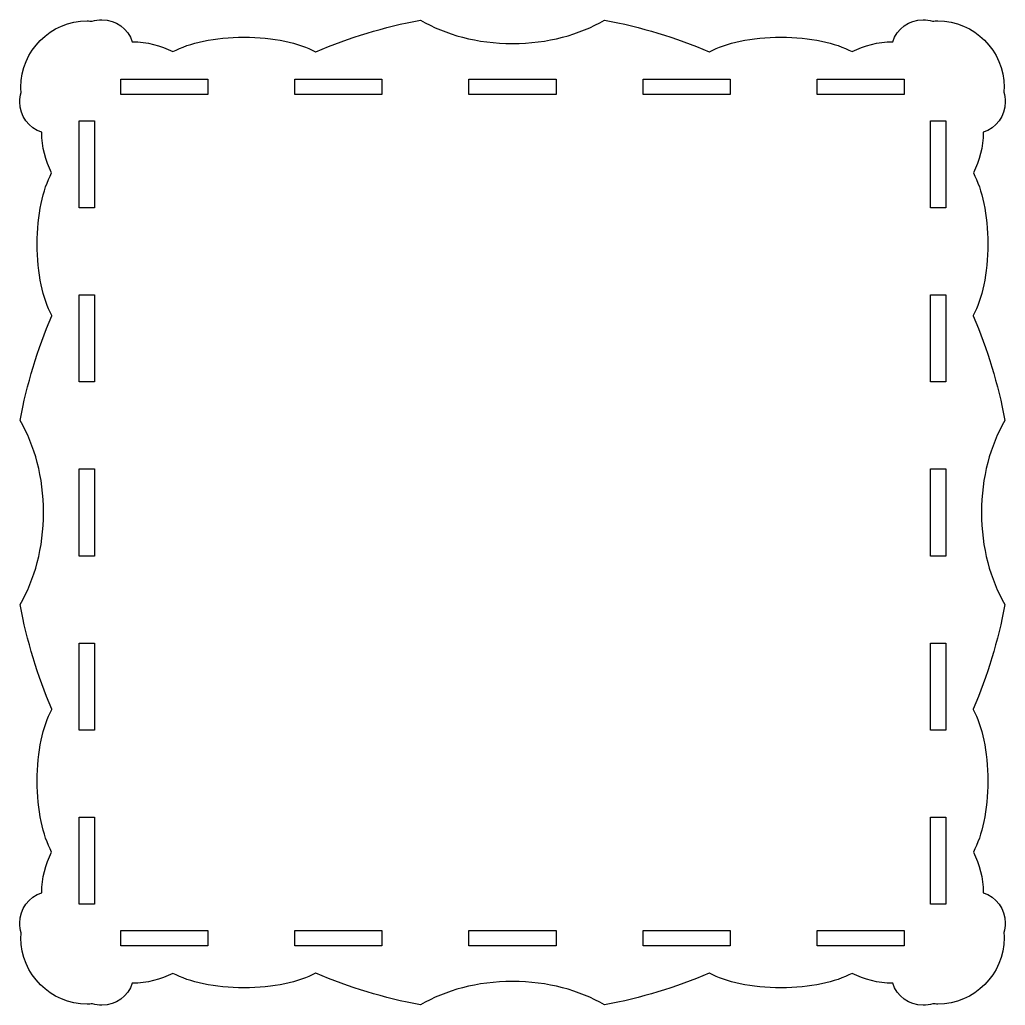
# Model space of a CAD drawing. Extents: x -1260 to -85, y -359 to 882.
# Drawn here: x -673 to -119, y 327 to 880 of the extents above; entities that cross this region are included whole.
import ezdxf

# ---------------------------------------------------------------- set-up
doc = ezdxf.new("R2010")
doc.units = 0
doc.layers.get('0').update_dxf_attribs({"linetype": 'CONTINUOUS'})

msp = doc.modelspace()

# ---------------------------------------------------------------- linework, layer by layer
at = {"color": 1}
for points in [[(-506.774475, 862.374278), (-506.5128, 862.374278)], [(-285.5877, 862.374278), (-285.325125, 862.374278)], [(-654.9201, 713.966978), (-654.9201, 714.231428)], [(-137.1804, 714.229553), (-137.1804, 713.966978)], [(-654.9201, 492.778253), (-654.9201, 493.041878)], [(-137.1804, 493.041878), (-137.1804, 492.780203)], [(-506.5128, 344.634578), (-506.776425, 344.634578)], [(-285.32325, 344.634578), (-285.5877, 344.634578)]]:
    msp.add_lwpolyline(points, dxfattribs=at)
for points in [[(-616.0896, 846.929603), (-567.192, 846.929603), (-567.192, 838.425653), (-616.0896, 838.425653)], [(-518.294325, 846.929603), (-469.396725, 846.929603), (-469.396725, 838.425653), (-518.294325, 838.425653)], [(-420.49905, 846.929603), (-371.60145, 846.929603), (-371.60145, 838.425653), (-420.49905, 838.425653)], [(-322.703775, 846.929603), (-273.806175, 846.929603), (-273.806175, 838.425653), (-322.703775, 838.425653)], [(-224.9085, 846.929603), (-176.0109, 846.929603), (-176.0109, 838.425653), (-224.9085, 838.425653)], [(-639.475425, 774.646178), (-639.475425, 823.543778), (-630.971475, 823.543778), (-630.971475, 774.646178)], [(-161.12895, 774.646178), (-161.12895, 823.543778), (-152.625075, 823.543778), (-152.625075, 774.646178)], [(-639.475425, 676.850903), (-639.475425, 725.748503), (-630.971475, 725.748503), (-630.971475, 676.850903)], [(-161.12895, 676.850903), (-161.12895, 725.748502), (-152.625075, 725.748502), (-152.625075, 676.850903)], [(-639.475425, 579.055628), (-639.475425, 627.953228), (-630.971475, 627.953228), (-630.971475, 579.055628)], [(-161.12895, 579.055628), (-161.12895, 627.953228), (-152.625075, 627.953228), (-152.625075, 579.055628)], [(-639.475425, 481.260353), (-639.475425, 530.157952), (-630.971475, 530.157952), (-630.971475, 481.260353)], [(-161.12895, 481.260353), (-161.12895, 530.157952), (-152.625075, 530.157952), (-152.625075, 481.260353)], [(-639.475425, 383.465078), (-639.475425, 432.362678), (-630.971475, 432.362678), (-630.971475, 383.465078)], [(-161.12895, 383.465078), (-161.12895, 432.362678), (-152.625075, 432.362678), (-152.625075, 383.465078)], [(-616.0896, 368.583203), (-567.192, 368.583203), (-567.192, 360.079253), (-616.0896, 360.079253)], [(-518.294325, 368.583203), (-469.396725, 368.583203), (-469.396725, 360.079253), (-518.294325, 360.079253)], [(-420.49905, 368.583203), (-371.60145, 368.583203), (-371.60145, 360.079253), (-420.49905, 360.079253)], [(-322.703775, 368.583203), (-273.806175, 368.583203), (-273.806175, 360.079253), (-322.703775, 360.079253)], [(-224.9085, 368.583203), (-176.0109, 368.583203), (-176.0109, 360.079253), (-224.9085, 360.079253)], [(-632.07555, 327.416678)]]:
    msp.add_lwpolyline(points, close=True, dxfattribs=at)
for points in [[(-672.25305, 842.476553), (-672.25305, 863.024153), (-655.595925, 879.681278), (-635.048325, 879.681278)], [(-635.048325, 879.681278), (-634.072275, 879.681278), (-633.1047, 879.643628), (-632.147625, 879.569828)], [(-632.147625, 879.569828), (-630.453, 880.097753), (-628.65075, 880.382603), (-626.78205, 880.382603)], [(-626.78205, 880.382603), (-618.801525, 880.382603), (-612.033225, 875.190953), (-609.670425, 868.001528)], [(-506.5128, 862.374278), (-487.8498, 870.348203), (-468.149625, 876.363053), (-447.671025, 880.160003)], [(-447.671025, 880.160003), (-433.92675, 871.972853), (-415.851225, 867.002753), (-396.05025, 867.002753)], [(-396.05025, 867.002753), (-376.249275, 867.002753), (-358.173675, 871.972853), (-344.4294, 880.160003)], [(-344.4294, 880.160003), (-323.950875, 876.363053), (-304.2507, 870.348203), (-285.5877, 862.374278)], [(-182.430075, 868.001528), (-180.067275, 875.190953), (-173.298975, 880.382603), (-165.31845, 880.382603)], [(-165.31845, 880.382603), (-163.4763, 880.382603), (-161.6985, 880.105628), (-160.02495, 879.592178)], [(-160.02495, 879.592178), (-159.05295, 879.668303), (-158.069925, 879.707228), (-157.078125, 879.707228)], [(-157.078125, 879.707228), (-136.530525, 879.707228), (-119.8734, 863.050103), (-119.8734, 842.502503)], [(-586.821225, 862.450553), (-577.744725, 867.407528), (-563.2272, 870.617978), (-546.867375, 870.617978)], [(-546.867375, 870.617978), (-530.4237, 870.617978), (-515.8416, 867.374603), (-506.774475, 862.374278)], [(-285.325125, 862.374278), (-276.258075, 867.374603), (-261.6759, 870.617978), (-245.2323, 870.617978)], [(-245.2323, 870.617978), (-228.872625, 870.617978), (-214.355325, 867.407528), (-205.2789, 862.450778)], [(-609.670425, 868.001528), (-601.44285, 867.965003), (-593.678325, 865.966778), (-586.821225, 862.450553)], [(-205.2789, 862.450778), (-198.4215, 865.967003), (-190.657425, 867.965003), (-182.430075, 868.001528)], [(-672.138, 839.529728), (-672.214125, 840.501728), (-672.25305, 841.484753), (-672.25305, 842.476553)], [(-119.8734, 842.502503), (-119.8734, 841.526453), (-119.91105, 840.558878), (-119.984775, 839.601803)], [(-672.928425, 834.236228), (-672.928425, 836.078378), (-672.65145, 837.856103), (-672.138, 839.529728)], [(-119.984775, 839.601803), (-119.456925, 837.907178), (-119.172075, 836.105003), (-119.172075, 834.236228)], [(-660.547575, 817.124603), (-667.737225, 819.487403), (-672.928425, 826.255703), (-672.928425, 834.236228)], [(-119.172075, 834.236228), (-119.172075, 826.255703), (-124.363725, 819.487403), (-131.55315, 817.124603)], [(-654.996225, 794.274728), (-658.5126, 801.131903), (-660.510975, 808.896803), (-660.547575, 817.124603)], [(-131.55315, 817.124603), (-131.589675, 808.897028), (-133.587675, 801.132728), (-137.1039, 794.275778)], [(-663.162975, 754.322378), (-663.162975, 770.681378), (-659.952525, 785.198078), (-654.996225, 794.274728)], [(-137.1039, 794.275778), (-132.14715, 785.199353), (-128.9367, 770.681828), (-128.9367, 754.322378)], [(-654.9201, 714.231428), (-659.919975, 723.298103), (-663.162975, 737.879828), (-663.162975, 754.322378)], [(-128.9367, 754.322378), (-128.9367, 737.878778), (-132.180075, 723.296603), (-137.1804, 714.229553)], [(-672.705825, 655.125278), (-668.908875, 675.603803), (-662.894025, 695.303978), (-654.9201, 713.966978)], [(-137.1804, 713.966978), (-129.206475, 695.303978), (-123.191625, 675.603803), (-119.394675, 655.125278)], [(-659.548575, 603.504428), (-659.548575, 623.305403), (-664.518675, 641.381003), (-672.705825, 655.125278)], [(-119.394675, 655.125278), (-127.581825, 641.381003), (-132.551925, 623.305403), (-132.551925, 603.504428)], [(-672.705825, 551.883653), (-664.518675, 565.627928), (-659.548575, 583.703453), (-659.548575, 603.504428)], [(-132.551925, 603.504428), (-132.551925, 583.703453), (-127.581825, 565.627928), (-119.394675, 551.883653)], [(-654.9201, 493.041878), (-662.894025, 511.704878), (-668.908875, 531.405053), (-672.705825, 551.883653)], [(-119.394675, 551.883653), (-123.191625, 531.405053), (-129.206475, 511.704878), (-137.1804, 493.041878)], [(-663.162975, 452.687303), (-663.162975, 469.130078), (-659.919975, 483.711578), (-654.9201, 492.778253)], [(-137.1804, 492.780203), (-132.180075, 483.713078), (-128.9367, 469.130978), (-128.9367, 452.687303)], [(-654.996225, 412.734728), (-659.952675, 421.811003), (-663.162975, 436.328078), (-663.162975, 452.687303)], [(-128.9367, 452.687303), (-128.9367, 436.327478), (-132.14715, 421.809953), (-137.10405, 412.733453)], [(-660.547575, 389.884253), (-660.510975, 398.112428), (-658.51275, 405.877178), (-654.996225, 412.734728)], [(-137.10405, 412.733453), (-133.587675, 405.876353), (-131.589675, 398.111828), (-131.55315, 389.884253)], [(-672.928425, 372.772628), (-672.928425, 380.753153), (-667.737225, 387.521453), (-660.547575, 389.884253)], [(-131.55315, 389.884253), (-124.363725, 387.521453), (-119.172075, 380.753153), (-119.172075, 372.772628)], [(-672.11565, 367.407053), (-672.643575, 369.101678), (-672.928425, 370.903928), (-672.928425, 372.772628)], [(-119.172075, 372.772628), (-119.172075, 370.930478), (-119.44905, 369.152753), (-119.9625, 367.479128)], [(-672.2271, 364.506353), (-672.2271, 365.482403), (-672.18945, 366.449978), (-672.11565, 367.407053)], [(-119.9625, 367.479128), (-119.886375, 366.507128), (-119.84745, 365.524103), (-119.84745, 364.532303)], [(-635.022375, 327.301628), (-655.569975, 327.301628), (-672.2271, 343.958753), (-672.2271, 364.506353)], [(-119.84745, 364.532303), (-119.84745, 343.984703), (-136.504575, 327.327578), (-157.052175, 327.327578)], [(-586.82055, 344.558678), (-593.677725, 341.042078), (-601.442625, 339.043928), (-609.670425, 339.007328)], [(-546.867375, 336.391703), (-563.226825, 336.391703), (-577.74405, 339.602003), (-586.82055, 344.558678)], [(-506.776425, 344.634578), (-515.843325, 339.634928), (-530.4246, 336.391703), (-546.867375, 336.391703)], [(-447.671025, 326.848853), (-468.149625, 330.645803), (-487.8498, 336.660653), (-506.5128, 344.634578)], [(-285.5877, 344.634578), (-304.2507, 336.660653), (-323.950875, 330.645803), (-344.4294, 326.848853)], [(-245.2323, 336.391703), (-261.67485, 336.391703), (-276.25635, 339.634928), (-285.32325, 344.634578)], [(-205.279725, 344.558453), (-214.356225, 339.602003), (-228.873075, 336.391703), (-245.2323, 336.391703)], [(-182.430075, 339.007328), (-190.65765, 339.043928), (-198.422175, 341.042078), (-205.279725, 344.558453)], [(-609.670425, 339.007328), (-612.033225, 331.817903), (-618.801525, 326.626253), (-626.78205, 326.626253)], [(-396.05025, 340.006103), (-415.851225, 340.006103), (-433.92675, 335.036003), (-447.671025, 326.848853)], [(-344.4294, 326.848853), (-358.173675, 335.036003), (-376.249275, 340.006103), (-396.05025, 340.006103)], [(-165.31845, 326.626253), (-173.298975, 326.626253), (-180.067275, 331.817903), (-182.430075, 339.007328)], [(-632.07555, 327.416678), (-633.04755, 327.340553), (-634.030575, 327.301628), (-635.022375, 327.301628)], [(-626.78205, 326.626253), (-628.6242, 326.626253), (-630.401925, 326.903228), (-632.07555, 327.416678)], [(-159.952875, 327.439028), (-161.6475, 326.911103), (-163.449675, 326.626253), (-165.31845, 326.626253)], [(-157.052175, 327.327578), (-158.028225, 327.327578), (-158.9958, 327.365228), (-159.952875, 327.439028)]]:
    msp.add_open_spline(points, degree=3, dxfattribs=at)

doc.saveas('drawing.dxf')
